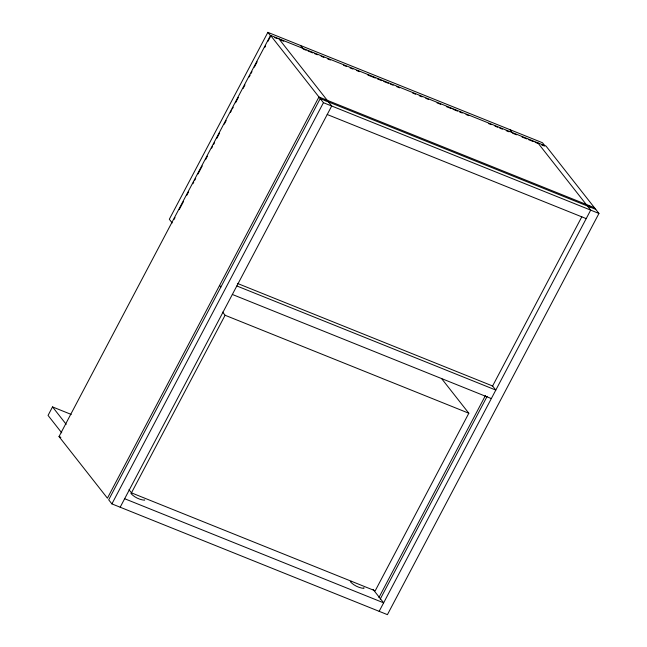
<?xml version="1.0" encoding="UTF-8"?>
<svg xmlns="http://www.w3.org/2000/svg" width="647" height="647" viewBox="0 0 647 647"><rect width="100%" height="100%" fill="white"/><g stroke="black" fill="none" stroke-linecap="round" stroke-linejoin="round"><path stroke-width="0.97" d="M71.227 414.436L52.528 406.914L48.048 415.414L61.724 432.827M544.782 145.672L542.469 142.736L267.866 32.35L169.32 219.26L172.207 222.94M594.464 207.736L318.947 96.977L107.418 498.182L59.014 436.571L270.543 35.367L546.06 146.125L598.952 213.445L387.424 614.65L111.907 503.892L108.696 499.816L320.233 98.611L595.75 209.361M174.083 219.373L175.022 217.594M179.243 209.588L183.465 201.573M186.757 195.345L188.633 191.787M192.855 183.772L193.793 181.993M194.731 180.214L195.669 178.435M198.014 173.986L202.236 165.972M205.528 159.744L207.404 156.178M211.626 148.171L212.564 146.392M213.502 144.613L214.44 142.833M216.785 138.377L219.6 133.039M224.299 124.135L226.175 120.577M230.397 112.57L231.335 110.791M232.273 109.011L233.211 107.224M235.557 102.776L238.371 97.438M243.07 88.534L244.946 84.975M249.168 76.969L250.106 75.181M251.044 73.402L251.982 71.623M254.328 67.175L257.142 61.837M264.655 47.595L265.593 45.816M267.939 41.359L270.753 36.022L267.866 32.35M111.907 503.892L323.435 102.687L270.543 35.367M120.172 507.216L331.701 106.011L278.808 38.691M441.464 378.406L468.824 413.239L375.187 590.832L131.462 492.852L225.091 315.259L222.617 312.105M378.916 597.569L485.428 395.543M380.193 599.203L487.134 396.368M492.318 386.542L581.831 216.761M379.158 611.326L590.687 210.121L537.794 142.801M144.734 499.896L144.54 500.22C139.566 499.751 134.228 497.203 130.912 493.467L131.762 493.054M351.159 581.249L350.31 581.661C353.626 585.398 358.964 587.945 363.929 588.414L363.857 587.541M274.482 37.518L277.272 38.642M281 40.138L283.798 41.262M306.16 50.256L303.354 49.132L300.475 45.46M308.029 51.008L312.703 52.884M314.571 53.636L317.378 54.769M321.122 56.265L323.921 57.397M327.665 58.901L330.463 60.025M343.557 65.29L346.355 66.415M350.1 67.919L352.898 69.043M356.643 70.547L359.449 71.671M367.86 75.06L375.341 78.061M377.209 78.813L381.884 80.697M383.752 81.449L388.426 83.326M390.295 84.078L393.101 85.202M396.837 86.706L399.644 87.83M412.729 93.095L415.536 94.219M419.272 95.724L422.079 96.856M425.815 98.352L428.621 99.484M437.032 102.865L440.777 104.369M446.381 106.626L451.056 108.502M452.924 109.254L457.599 111.13M459.467 111.882L462.273 113.015M466.01 114.511L468.816 115.643M488.445 123.537L491.251 124.661M494.987 126.165L497.794 127.289M499.662 128.041L502.468 129.174M506.213 130.67L509.011 131.802M516.476 134.802L512.756 133.306L509.868 129.635M522.064 137.051L526.723 138.919M528.591 139.671L533.249 141.539M535.109 142.291L537.9 143.416M541.628 144.912L544.426 146.036M323.435 102.687L598.952 213.445M327.22 114.511L586.206 218.621M237.36 283.386L492.61 385.992L495.812 390.076L236.826 285.966M232.346 294.458L491.332 398.568M225.091 315.259L468.824 413.239M59.014 436.571L60.85 437.307M124.653 498.724L383.639 602.834L373.068 589.377M588.73 205.422L590.007 207.056M324.689 99.282L325.967 100.916M219.592 285.424L220.87 287.058M128.979 489.698L131.462 492.852M52.528 406.914L66.204 424.327"/></g></svg>
